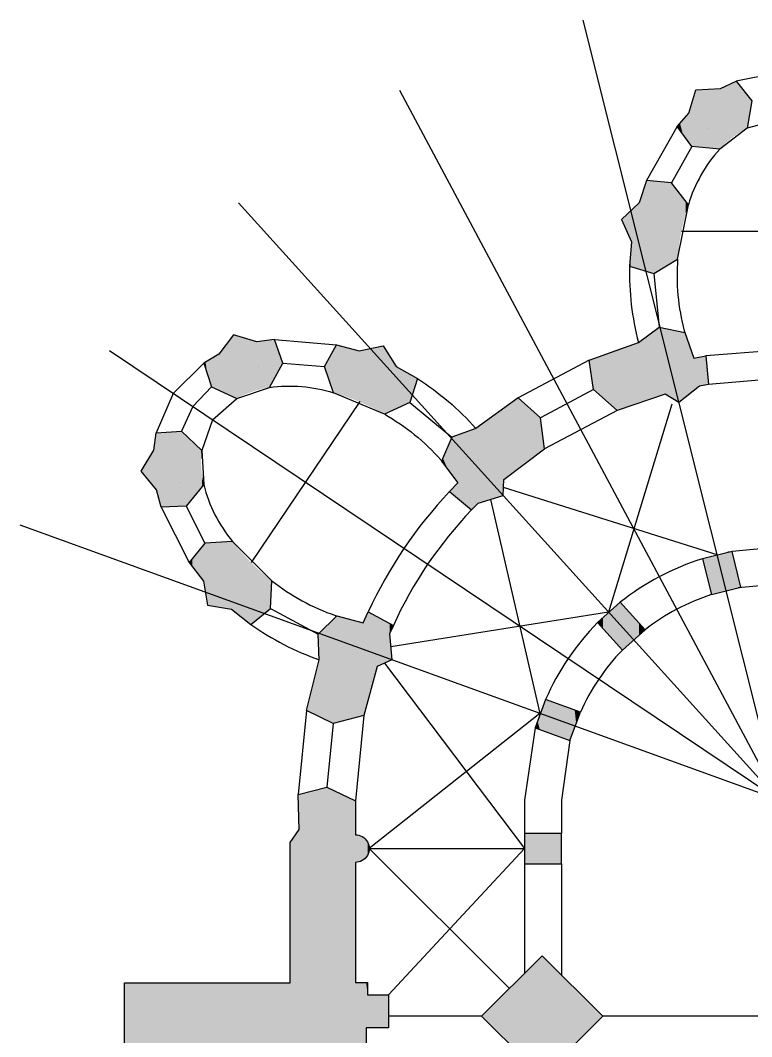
# Model space of a CAD drawing. Extents: x 3 to 54, y -275 to -27.
# Drawn here: x 14.07 to 27.64, y -249.27 to -230.4 of the extents above; entities that cross this region are included whole.
import ezdxf

# ---------------------------------------------------------------- set-up
doc = ezdxf.new("R2010")
doc.units = 0
for name, color, linetype in [('BASE_PLAN', 7, 'CONTINUOUS'), ('LINE_OF_SYMMETRY', 7, 'CONTINUOUS'), ('VAULT_LINES', 7, 'CONTINUOUS')]:
    doc.layers.add(name, color=color, linetype=linetype)

# ---------------------------------------------------------------- blocks, each defined once
blk = doc.blocks.new('*U24')
at = {"layer": 'BASE_PLAN', "linetype": 'CONTINUOUS'}
for points in [[(23.429, -246.061), (23.429, -245.496), (24.115, -246.061)], [(24.115, -246.061), (23.429, -245.496), (24.115, -245.496)]]:
    blk.add_solid(points, dxfattribs=at)
blk = doc.blocks.new('*U25')
at = {"layer": 'BASE_PLAN', "linetype": 'CONTINUOUS'}
for points in [[(23.818, -243.61), (23.763, -243.139), (23.818, -243.009)], [(23.818, -243.61), (23.818, -243.009), (24.27, -243.774)], [(24.27, -243.774), (23.818, -243.009), (24.27, -243.173)], [(23.713, -243.572), (23.666, -243.405), (23.713, -243.271)], [(23.763, -243.59), (23.713, -243.271), (23.763, -243.139)], [(23.713, -243.572), (23.713, -243.271), (23.763, -243.59)], [(23.763, -243.59), (23.763, -243.139), (23.818, -243.61)], [(24.27, -243.774), (24.27, -243.173), (24.29, -243.706)], [(24.29, -243.706), (24.27, -243.173), (24.29, -243.18)], [(24.29, -243.706), (24.29, -243.18), (24.312, -243.639)], [(24.312, -243.639), (24.29, -243.18), (24.312, -243.188)], [(24.312, -243.639), (24.312, -243.188), (24.334, -243.572)], [(24.334, -243.572), (24.312, -243.188), (24.334, -243.196)], [(24.334, -243.572), (24.334, -243.196), (24.358, -243.505)], [(24.358, -243.505), (24.334, -243.196), (24.358, -243.205)], [(24.358, -243.505), (24.358, -243.205), (24.383, -243.439)], [(24.383, -243.439), (24.358, -243.205), (24.383, -243.214)], [(24.383, -243.439), (24.383, -243.214), (24.409, -243.373)], [(24.409, -243.373), (24.383, -243.214), (24.409, -243.223)], [(24.409, -243.373), (24.409, -243.223), (24.436, -243.308)], [(24.436, -243.308), (24.409, -243.223), (24.436, -243.233)], [(24.436, -243.308), (24.436, -243.233), (24.464, -243.243)], [(23.666, -243.555), (23.624, -243.539), (23.666, -243.405)], [(23.666, -243.555), (23.666, -243.405), (23.713, -243.572)]]:
    blk.add_solid(points, dxfattribs=at)
blk = doc.blocks.new('*U26')
at = {"layer": 'BASE_PLAN', "linetype": 'CONTINUOUS'}
for points in [[(25.095, -241.928), (24.988, -241.388), (25.095, -241.295)], [(25.204, -242.049), (25.095, -241.295), (25.204, -241.205)], [(25.095, -241.928), (25.095, -241.295), (25.204, -242.049)], [(25.204, -242.049), (25.204, -241.205), (25.244, -242.092)], [(25.244, -242.092), (25.204, -241.205), (25.244, -241.249)], [(25.244, -242.092), (25.244, -241.249), (25.293, -242.042)], [(25.293, -242.042), (25.244, -241.249), (25.293, -241.304)], [(25.293, -242.042), (25.293, -241.304), (25.344, -241.992)], [(25.344, -241.992), (25.293, -241.304), (25.344, -241.359)], [(25.344, -241.992), (25.344, -241.359), (25.395, -241.944)], [(25.395, -241.944), (25.344, -241.359), (25.395, -241.416)], [(24.884, -241.695), (24.783, -241.583), (24.884, -241.484)], [(24.988, -241.81), (24.884, -241.484), (24.988, -241.388)], [(24.884, -241.695), (24.884, -241.484), (24.988, -241.81)], [(24.988, -241.81), (24.988, -241.388), (25.095, -241.928)], [(25.395, -241.944), (25.395, -241.416), (25.447, -241.896)], [(25.447, -241.896), (25.395, -241.416), (25.447, -241.474)], [(25.447, -241.896), (25.447, -241.474), (25.501, -241.849)], [(25.501, -241.849), (25.447, -241.474), (25.501, -241.533)], [(25.501, -241.849), (25.501, -241.533), (25.554, -241.803)], [(25.554, -241.803), (25.501, -241.533), (25.554, -241.593)], [(25.554, -241.803), (25.554, -241.593), (25.609, -241.758)], [(25.609, -241.758), (25.554, -241.593), (25.609, -241.653)], [(25.609, -241.758), (25.609, -241.653), (25.665, -241.715)]]:
    blk.add_solid(points, dxfattribs=at)
blk = doc.blocks.new('*U27')
at = {"layer": 'BASE_PLAN', "linetype": 'CONTINUOUS'}
for points in [[(26.865, -240.94), (26.729, -240.398), (26.865, -240.357)], [(26.895, -241.063), (26.865, -240.357), (26.895, -240.349)], [(26.865, -240.94), (26.865, -240.357), (26.895, -241.063)], [(26.963, -241.041), (26.895, -240.349), (26.963, -240.332)], [(26.895, -241.063), (26.895, -240.349), (26.963, -241.041)], [(27.002, -241.03), (26.963, -240.332), (27.002, -240.321)], [(26.963, -241.041), (26.963, -240.332), (27.002, -241.03)], [(27.031, -241.021), (27.002, -240.321), (27.031, -240.315)], [(27.002, -241.03), (27.002, -240.321), (27.031, -241.021)], [(27.099, -241.002), (27.031, -240.315), (27.099, -240.299)], [(27.031, -241.021), (27.031, -240.315), (27.099, -241.002)], [(27.14, -240.992), (27.099, -240.299), (27.14, -240.289)], [(27.099, -241.002), (27.099, -240.299), (27.14, -240.992)], [(27.168, -240.985), (27.14, -240.289), (27.168, -240.284)], [(27.14, -240.992), (27.14, -240.289), (27.168, -240.985)], [(27.237, -240.968), (27.168, -240.284), (27.237, -240.27)], [(27.168, -240.985), (27.168, -240.284), (27.237, -240.968)], [(27.279, -240.959), (27.237, -240.27), (27.279, -240.261)], [(27.237, -240.968), (27.237, -240.27), (27.279, -240.959)], [(27.279, -240.959), (27.279, -240.261), (27.306, -240.953)], [(27.306, -240.953), (27.279, -240.261), (27.306, -240.37)], [(27.306, -240.953), (27.306, -240.37), (27.375, -240.939)], [(27.375, -240.939), (27.306, -240.37), (27.375, -240.648)], [(27.375, -240.939), (27.375, -240.648), (27.445, -240.926)]]:
    blk.add_solid(points, dxfattribs=at)
blk = doc.blocks.new('*U28')
at = {"layer": 'BASE_PLAN', "linetype": 'CONTINUOUS'}
for points in [[(23.756, -250.009), (22.631, -248.889), (23.756, -247.768)], [(23.756, -250.009), (23.756, -247.768), (24.881, -248.889)]]:
    blk.add_solid(points, dxfattribs=at)
blk = doc.blocks.new('*U36')
at = {"layer": 'BASE_PLAN', "linetype": 'CONTINUOUS'}
for points in [[(19.225, -244.961), (19.224, -244.938), (19.225, -244.775)], [(19.225, -244.961), (19.225, -244.775), (19.227, -245.1)], [(19.227, -245.1), (19.225, -244.775), (19.227, -244.775)], [(19.233, -245.262), (19.227, -244.775), (19.233, -244.773)], [(19.227, -245.1), (19.227, -244.775), (19.233, -245.262)], [(19.241, -245.425), (19.233, -244.773), (19.241, -244.771)], [(19.233, -245.262), (19.233, -244.773), (19.241, -245.425)], [(19.758, -249.435), (19.241, -244.771), (19.758, -244.636)], [(19.241, -249.435), (19.241, -244.771), (19.758, -249.435)], [(19.758, -249.435), (19.758, -244.636), (20.286, -249.435)], [(20.286, -246.035), (19.758, -244.636), (20.286, -244.894)], [(20.286, -249.435), (19.758, -244.636), (20.286, -248.268)], [(20.286, -248.268), (19.758, -244.636), (20.286, -246.035)], [(20.286, -245.522), (20.286, -244.894), (20.286, -244.894)], [(19.241, -249.435), (19.075, -245.663), (19.241, -245.425)], [(20.286, -246.035), (20.286, -245.522), (20.291, -246.035)], [(20.291, -246.035), (20.286, -245.522), (20.291, -245.522)], [(20.291, -246.035), (20.291, -245.522), (20.297, -246.035)], [(20.297, -246.035), (20.291, -245.522), (20.297, -245.523)], [(20.297, -246.035), (20.297, -245.523), (20.303, -246.034)], [(20.303, -246.034), (20.297, -245.523), (20.303, -245.523)], [(20.303, -246.034), (20.303, -245.523), (20.309, -246.034)], [(20.309, -246.034), (20.303, -245.523), (20.309, -245.523)], [(20.309, -246.034), (20.309, -245.523), (20.315, -246.033)], [(20.315, -246.033), (20.309, -245.523), (20.315, -245.524)], [(20.315, -246.033), (20.315, -245.524), (20.321, -246.032)], [(20.321, -246.032), (20.315, -245.524), (20.321, -245.525)], [(20.321, -246.032), (20.321, -245.525), (20.326, -246.032)], [(20.326, -246.032), (20.321, -245.525), (20.326, -245.526)], [(20.326, -246.032), (20.326, -245.526), (20.332, -246.031)], [(20.332, -246.031), (20.326, -245.526), (20.332, -245.527)], [(20.332, -246.031), (20.332, -245.527), (20.338, -246.029)], [(20.338, -246.029), (20.332, -245.527), (20.338, -245.528)], [(20.338, -246.029), (20.338, -245.528), (20.344, -246.028)], [(20.344, -246.028), (20.338, -245.528), (20.344, -245.529)], [(20.344, -246.028), (20.344, -245.529), (20.35, -246.027)], [(20.35, -246.027), (20.344, -245.529), (20.35, -245.531)], [(20.35, -246.027), (20.35, -245.531), (20.356, -246.025)], [(20.356, -246.025), (20.35, -245.531), (20.356, -245.532)], [(20.356, -246.025), (20.356, -245.532), (20.362, -246.023)], [(20.362, -246.023), (20.356, -245.532), (20.362, -245.534)], [(20.362, -246.023), (20.362, -245.534), (20.368, -246.021)], [(20.368, -246.021), (20.362, -245.534), (20.368, -245.536)], [(20.368, -246.021), (20.368, -245.536), (20.374, -246.019)], [(20.374, -246.019), (20.368, -245.536), (20.374, -245.538)], [(19.075, -248.27), (19.075, -245.663), (19.241, -249.435)], [(20.374, -246.019), (20.374, -245.538), (20.38, -246.017)], [(20.38, -246.017), (20.374, -245.538), (20.38, -245.54)], [(20.38, -246.017), (20.38, -245.54), (20.386, -246.014)], [(20.386, -246.014), (20.38, -245.54), (20.386, -245.543)], [(20.386, -246.014), (20.386, -245.543), (20.392, -246.012)], [(20.392, -246.012), (20.386, -245.543), (20.392, -245.545)], [(20.392, -246.012), (20.392, -245.545), (20.398, -246.009)], [(20.398, -246.009), (20.392, -245.545), (20.398, -245.548)], [(20.398, -246.009), (20.398, -245.548), (20.404, -246.006)], [(20.404, -246.006), (20.398, -245.548), (20.404, -245.551)], [(20.404, -246.006), (20.404, -245.551), (20.41, -246.003)], [(20.41, -246.003), (20.404, -245.551), (20.41, -245.554)], [(20.41, -246.003), (20.41, -245.554), (20.415, -246)], [(20.415, -246), (20.41, -245.554), (20.415, -245.557)], [(20.415, -246), (20.415, -245.557), (20.421, -245.997)], [(20.421, -245.997), (20.415, -245.557), (20.421, -245.561)], [(20.421, -245.997), (20.421, -245.561), (20.426, -245.993)], [(20.426, -245.993), (20.421, -245.561), (20.426, -245.564)], [(20.426, -245.993), (20.426, -245.564), (20.432, -245.989)], [(20.432, -245.989), (20.426, -245.564), (20.432, -245.568)], [(20.432, -245.989), (20.432, -245.568), (20.437, -245.986)], [(20.437, -245.986), (20.432, -245.568), (20.437, -245.572)], [(20.437, -245.986), (20.437, -245.572), (20.443, -245.982)], [(20.443, -245.982), (20.437, -245.572), (20.443, -245.576)], [(20.443, -245.982), (20.443, -245.576), (20.448, -245.978)], [(20.448, -245.978), (20.443, -245.576), (20.448, -245.58)], [(20.448, -245.978), (20.448, -245.58), (20.453, -245.973)], [(20.453, -245.973), (20.448, -245.58), (20.453, -245.584)], [(20.453, -245.973), (20.453, -245.584), (20.458, -245.969)], [(20.458, -245.969), (20.453, -245.584), (20.458, -245.588)], [(20.458, -245.969), (20.458, -245.588), (20.463, -245.964)], [(20.463, -245.964), (20.458, -245.588), (20.463, -245.593)], [(20.463, -245.964), (20.463, -245.593), (20.468, -245.96)], [(20.468, -245.96), (20.463, -245.593), (20.468, -245.597)], [(20.468, -245.96), (20.468, -245.597), (20.472, -245.955)], [(20.472, -245.955), (20.468, -245.597), (20.472, -245.602)], [(20.472, -245.955), (20.472, -245.602), (20.477, -245.95)], [(20.477, -245.95), (20.472, -245.602), (20.477, -245.607)], [(20.477, -245.95), (20.477, -245.607), (20.481, -245.945)], [(20.481, -245.945), (20.477, -245.607), (20.481, -245.612)], [(20.481, -245.945), (20.481, -245.612), (20.485, -245.94)], [(20.485, -245.94), (20.481, -245.612), (20.485, -245.617)], [(20.485, -245.94), (20.485, -245.617), (20.489, -245.935)], [(20.489, -245.935), (20.485, -245.617), (20.489, -245.622)], [(20.489, -245.935), (20.489, -245.622), (20.493, -245.93)], [(20.493, -245.93), (20.489, -245.622), (20.493, -245.628)], [(20.493, -245.93), (20.493, -245.628), (20.497, -245.924)], [(20.497, -245.924), (20.493, -245.628), (20.497, -245.633)], [(20.497, -245.924), (20.497, -245.633), (20.501, -245.919)], [(20.501, -245.919), (20.497, -245.633), (20.501, -245.638)], [(20.501, -245.919), (20.501, -245.638), (20.504, -245.913)], [(20.504, -245.913), (20.501, -245.638), (20.504, -245.644)], [(20.504, -245.913), (20.504, -245.644), (20.508, -245.908)], [(20.508, -245.908), (20.504, -245.644), (20.508, -245.65)], [(20.508, -245.908), (20.508, -245.65), (20.511, -245.902)], [(20.511, -245.902), (20.508, -245.65), (20.511, -245.655)], [(20.511, -245.902), (20.511, -245.655), (20.514, -245.896)], [(20.514, -245.896), (20.511, -245.655), (20.514, -245.661)], [(20.514, -245.896), (20.514, -245.661), (20.517, -245.891)], [(20.517, -245.891), (20.514, -245.661), (20.517, -245.667)], [(20.517, -245.891), (20.517, -245.667), (20.52, -245.885)], [(20.52, -245.885), (20.517, -245.667), (20.52, -245.673)], [(20.52, -245.885), (20.52, -245.673), (20.522, -245.879)], [(20.522, -245.879), (20.52, -245.673), (20.522, -245.678)], [(20.522, -245.879), (20.522, -245.678), (20.525, -245.873)], [(20.525, -245.873), (20.522, -245.678), (20.525, -245.684)], [(20.525, -245.873), (20.525, -245.684), (20.527, -245.867)], [(20.527, -245.867), (20.525, -245.684), (20.527, -245.69)], [(20.527, -245.867), (20.527, -245.69), (20.529, -245.861)], [(20.529, -245.861), (20.527, -245.69), (20.529, -245.696)], [(20.529, -245.861), (20.529, -245.696), (20.531, -245.855)], [(20.531, -245.855), (20.529, -245.696), (20.531, -245.702)], [(20.531, -245.855), (20.531, -245.702), (20.533, -245.849)], [(20.533, -245.849), (20.531, -245.702), (20.533, -245.708)], [(20.533, -245.849), (20.533, -245.708), (20.535, -245.843)], [(20.535, -245.843), (20.533, -245.708), (20.535, -245.714)], [(20.535, -245.843), (20.535, -245.714), (20.536, -245.837)], [(20.536, -245.837), (20.535, -245.714), (20.536, -245.72)], [(20.536, -245.837), (20.536, -245.72), (20.537, -245.831)], [(20.537, -245.831), (20.536, -245.72), (20.537, -245.726)], [(20.537, -245.831), (20.537, -245.726), (20.539, -245.825)], [(20.539, -245.825), (20.537, -245.726), (20.539, -245.732)], [(20.539, -245.825), (20.539, -245.732), (20.54, -245.819)], [(20.54, -245.819), (20.539, -245.732), (20.54, -245.738)], [(20.54, -245.819), (20.54, -245.738), (20.54, -245.813)], [(20.54, -245.813), (20.54, -245.738), (20.54, -245.744)], [(20.54, -245.813), (20.54, -245.744), (20.541, -245.808)], [(20.541, -245.808), (20.54, -245.744), (20.541, -245.75)], [(20.541, -245.808), (20.541, -245.75), (20.542, -245.802)], [(20.542, -245.802), (20.541, -245.75), (20.542, -245.756)], [(20.542, -245.802), (20.542, -245.756), (20.542, -245.796)], [(20.542, -245.796), (20.542, -245.756), (20.542, -245.761)], [(20.542, -245.796), (20.542, -245.761), (20.543, -245.79)], [(20.543, -245.79), (20.542, -245.761), (20.543, -245.767)], [(20.543, -245.79), (20.543, -245.767), (20.543, -245.784)], [(20.543, -245.784), (20.543, -245.767), (20.543, -245.773)], [(20.543, -245.784), (20.543, -245.773), (20.543, -245.779)], [(15.999, -249.491), (15.999, -248.27), (16.258, -249.491)], [(16.258, -249.491), (15.999, -248.27), (16.258, -248.27)], [(16.258, -249.491), (16.258, -248.27), (16.773, -250.377)], [(16.773, -250.377), (16.258, -248.27), (16.773, -248.27)], [(16.773, -250.377), (16.773, -248.27), (17.288, -250.165)], [(17.288, -249.435), (16.773, -248.27), (17.288, -248.27)], [(17.288, -250.165), (16.773, -248.27), (17.288, -249.435)], [(17.288, -249.435), (17.288, -248.27), (19.075, -249.435)], [(19.075, -249.435), (17.288, -248.27), (19.075, -248.27)], [(19.075, -249.435), (19.075, -248.27), (19.241, -249.435)], [(20.286, -249.435), (20.286, -248.268), (20.487, -249.435)], [(20.487, -249.107), (20.286, -248.268), (20.487, -248.268)], [(20.487, -249.435), (20.286, -248.268), (20.487, -249.107)], [(20.487, -249.107), (20.487, -248.268), (20.512, -249.107)], [(20.512, -248.491), (20.487, -248.268), (20.512, -248.268)], [(20.512, -249.107), (20.487, -248.268), (20.512, -248.491)], [(20.512, -249.107), (20.512, -248.491), (20.902, -249.107)], [(20.902, -249.107), (20.512, -248.491), (20.902, -248.491)], [(16.258, -250.165), (16.258, -249.491), (16.773, -250.377)]]:
    blk.add_solid(points, dxfattribs=at)
at = {"layer": 'BASE_PLAN', "linetype": 'CONTINUOUS', "extrusion": (0, 0, -1)}
blk.add_solid([(-20.286, -244.894), (-20.286, -244.894), (-20.286, -244.894)], dxfattribs=at)
blk = doc.blocks.new('*U37')
at = {"layer": 'BASE_PLAN', "linetype": 'CONTINUOUS'}
for points in [[(16.576, -239.092), (16.569, -238.178), (16.576, -238.139)], [(16.583, -239.101), (16.576, -238.139), (16.583, -238.1)], [(16.576, -239.092), (16.576, -238.139), (16.583, -239.101)], [(16.591, -239.111), (16.583, -238.1), (16.591, -238.061)], [(16.583, -239.101), (16.583, -238.1), (16.591, -239.111)], [(16.597, -239.118), (16.591, -238.061), (16.597, -238.06)], [(16.591, -239.111), (16.591, -238.061), (16.597, -239.118)], [(16.615, -239.198), (16.597, -238.06), (16.615, -238.059)], [(16.597, -239.118), (16.597, -238.06), (16.615, -239.198)], [(16.635, -239.278), (16.615, -238.059), (16.635, -238.058)], [(16.615, -239.198), (16.615, -238.059), (16.635, -239.278)], [(16.657, -239.359), (16.635, -238.058), (16.657, -238.056)], [(16.635, -239.278), (16.635, -238.058), (16.657, -239.359)], [(16.681, -239.44), (16.657, -238.056), (16.681, -238.054)], [(16.657, -239.359), (16.657, -238.056), (16.681, -239.44)], [(17.058, -239.421), (16.681, -238.054), (17.058, -238.028)], [(16.681, -239.44), (16.681, -238.054), (17.058, -239.421)], [(17.058, -239.421), (17.058, -238.028), (17.142, -239.417)], [(17.142, -239.417), (17.058, -238.028), (17.142, -238.108)], [(17.142, -239.417), (17.142, -238.108), (17.422, -239.078)], [(17.422, -239.078), (17.142, -238.108), (17.422, -238.374)], [(16.553, -239.064), (16.546, -238.381), (16.553, -238.299)], [(16.563, -239.077), (16.553, -238.299), (16.563, -238.218)], [(16.553, -239.064), (16.553, -238.299), (16.563, -239.077)], [(16.569, -239.084), (16.563, -238.218), (16.569, -238.178)], [(16.563, -239.077), (16.563, -238.218), (16.569, -239.084)], [(16.569, -239.084), (16.569, -238.178), (16.576, -239.092)], [(16.546, -239.055), (16.31, -238.77), (16.546, -238.381)], [(16.546, -239.055), (16.546, -238.381), (16.553, -239.064)], [(17.422, -238.61), (17.422, -238.374), (17.423, -238.553)], [(17.423, -238.553), (17.422, -238.374), (17.423, -238.374)], [(17.423, -238.553), (17.423, -238.374), (17.425, -238.497)], [(17.425, -238.497), (17.423, -238.374), (17.425, -238.376)], [(17.425, -238.497), (17.425, -238.376), (17.428, -238.441)], [(17.428, -238.441), (17.425, -238.376), (17.428, -238.379)], [(17.428, -238.441), (17.428, -238.379), (17.434, -238.385)], [(17.422, -239.078), (17.422, -238.61), (17.424, -239.076)], [(17.424, -239.076), (17.422, -238.61), (17.424, -238.666)], [(17.424, -239.076), (17.424, -238.666), (17.427, -239.072)], [(17.427, -239.072), (17.424, -238.666), (17.427, -238.723)], [(17.427, -239.072), (17.427, -238.723), (17.432, -239.066)], [(17.432, -239.066), (17.427, -238.723), (17.432, -238.779)], [(17.432, -239.066), (17.432, -238.779), (17.438, -239.059)], [(17.438, -239.059), (17.432, -238.779), (17.438, -238.835)], [(17.438, -239.059), (17.438, -238.835), (17.445, -239.051)], [(17.445, -239.051), (17.438, -238.835), (17.445, -238.881)], [(17.445, -239.051), (17.445, -238.881), (17.453, -239.041)], [(17.453, -239.041), (17.445, -238.881), (17.453, -238.927)], [(17.453, -239.041), (17.453, -238.927), (17.461, -239.031)], [(17.461, -239.031), (17.453, -238.927), (17.461, -238.973)], [(17.461, -239.031), (17.461, -238.973), (17.471, -239.019)]]:
    blk.add_solid(points, dxfattribs=at)
blk = doc.blocks.new('*U38')
at = {"layer": 'BASE_PLAN', "linetype": 'CONTINUOUS'}
for points in [[(17.395, -240.728), (17.327, -240.309), (17.395, -240.225)], [(17.465, -240.812), (17.395, -240.225), (17.465, -240.139)], [(17.395, -240.728), (17.395, -240.225), (17.465, -240.812)], [(17.49, -240.956), (17.465, -240.139), (17.49, -240.109)], [(17.465, -240.812), (17.465, -240.139), (17.49, -240.956)], [(17.542, -241.26), (17.49, -240.109), (17.542, -240.106)], [(17.49, -240.956), (17.49, -240.109), (17.542, -241.26)], [(17.988, -241.335), (17.542, -240.106), (17.988, -240.079)], [(17.542, -241.26), (17.542, -240.106), (17.988, -241.335)], [(18.006, -241.35), (17.988, -240.079), (18.006, -240.078)], [(17.988, -241.335), (17.988, -240.079), (18.006, -241.35)], [(18.006, -241.35), (18.006, -240.078), (18.057, -241.393)], [(18.057, -241.393), (18.006, -240.078), (18.057, -240.141)], [(18.057, -241.393), (18.057, -240.141), (18.076, -241.409)], [(18.076, -241.409), (18.057, -240.141), (18.076, -240.164)], [(18.076, -241.409), (18.076, -240.164), (18.109, -241.435)], [(18.109, -241.435), (18.076, -240.164), (18.109, -240.203)], [(18.109, -241.435), (18.109, -240.203), (18.166, -241.481)], [(18.166, -241.481), (18.109, -240.203), (18.166, -240.268)], [(17.262, -240.556), (17.199, -240.468), (17.262, -240.39)], [(17.327, -240.643), (17.262, -240.39), (17.327, -240.309)], [(17.262, -240.556), (17.262, -240.39), (17.327, -240.643)], [(17.327, -240.643), (17.327, -240.309), (17.395, -240.728)], [(18.166, -241.481), (18.166, -240.268), (18.181, -241.492)], [(18.181, -241.492), (18.166, -240.268), (18.181, -240.286)], [(18.181, -241.492), (18.181, -240.286), (18.254, -241.549)], [(18.254, -241.549), (18.181, -240.286), (18.254, -240.366)], [(18.254, -241.549), (18.254, -240.366), (18.256, -241.55)], [(18.256, -241.55), (18.254, -240.366), (18.256, -240.368)], [(18.256, -241.55), (18.256, -240.368), (18.33, -241.604)], [(18.33, -241.604), (18.256, -240.368), (18.33, -240.445)], [(18.33, -241.604), (18.33, -240.445), (18.347, -241.616)], [(18.347, -241.616), (18.33, -240.445), (18.347, -240.461)], [(18.347, -241.616), (18.347, -240.461), (18.408, -241.567)], [(18.408, -241.567), (18.347, -240.461), (18.408, -240.521)], [(18.408, -241.567), (18.408, -240.521), (18.487, -241.502)], [(18.487, -241.502), (18.408, -240.521), (18.487, -240.596)], [(18.487, -241.502), (18.487, -240.596), (18.568, -241.436)], [(18.568, -241.436), (18.487, -240.596), (18.568, -240.669)], [(18.568, -241.436), (18.568, -240.669), (18.651, -241.368)], [(18.651, -241.368), (18.568, -240.669), (18.651, -240.739)], [(18.651, -241.368), (18.651, -240.739), (18.708, -241.322)], [(18.708, -241.322), (18.651, -240.739), (18.708, -240.785)], [(18.708, -241.322), (18.708, -240.785), (18.736, -240.807)]]:
    blk.add_solid(points, dxfattribs=at)
blk = doc.blocks.new('*U39')
at = {"layer": 'BASE_PLAN', "linetype": 'CONTINUOUS'}
for points in [[(20.524, -242.968), (20.496, -241.444), (20.524, -241.383)], [(20.524, -242.968), (20.524, -241.383), (20.554, -242.848)], [(20.554, -242.848), (20.524, -241.383), (20.554, -241.399)], [(19.877, -243.454), (19.616, -241.778), (19.877, -241.521)], [(19.941, -243.438), (19.877, -241.521), (19.941, -241.459)], [(19.877, -243.454), (19.877, -241.521), (19.941, -243.438)], [(19.941, -243.438), (19.941, -241.459), (19.974, -243.429)], [(19.974, -243.429), (19.941, -241.459), (19.974, -241.47)], [(19.974, -243.429), (19.974, -241.47), (20.087, -243.399)], [(20.087, -243.399), (19.974, -241.47), (20.087, -241.505)], [(20.087, -243.399), (20.087, -241.505), (20.201, -243.37)], [(20.201, -243.37), (20.087, -241.505), (20.201, -241.536)], [(20.201, -243.37), (20.201, -241.536), (20.316, -243.339)], [(20.316, -243.339), (20.201, -241.536), (20.316, -241.563)], [(20.316, -243.339), (20.316, -241.563), (20.375, -243.324)], [(20.375, -243.324), (20.316, -241.563), (20.375, -241.576)], [(20.446, -243.306), (20.433, -241.587), (20.446, -241.558)], [(20.496, -243.076), (20.446, -241.558), (20.496, -241.444)], [(20.446, -243.306), (20.446, -241.558), (20.496, -243.076)], [(20.496, -243.076), (20.496, -241.444), (20.524, -242.968)], [(20.554, -242.848), (20.554, -241.399), (20.619, -242.622)], [(20.619, -242.622), (20.554, -241.399), (20.619, -241.434)], [(20.619, -242.622), (20.619, -241.434), (20.69, -242.399)], [(20.69, -242.399), (20.619, -241.434), (20.69, -241.472)], [(20.69, -242.399), (20.69, -241.472), (20.922, -242.292)], [(20.922, -242.292), (20.69, -241.472), (20.922, -241.597)], [(20.375, -243.324), (20.375, -241.576), (20.433, -243.309)], [(20.433, -243.309), (20.375, -241.576), (20.433, -241.587)], [(20.433, -243.309), (20.433, -241.587), (20.446, -243.306)], [(20.922, -241.791), (20.922, -241.597), (20.992, -241.634)], [(19.616, -242.272), (19.597, -241.797), (19.616, -241.778)], [(19.616, -243.327), (19.616, -241.778), (19.877, -243.454)], [(20.922, -242.292), (20.922, -241.791), (20.962, -242.274)], [(19.616, -243.327), (19.548, -242.504), (19.616, -242.272)], [(19.548, -243.293), (19.486, -242.739), (19.548, -242.504)], [(19.548, -243.293), (19.548, -242.504), (19.616, -243.327)], [(19.486, -243.263), (19.431, -242.975), (19.486, -242.739)], [(19.486, -243.263), (19.486, -242.739), (19.548, -243.293)], [(19.431, -243.236), (19.382, -243.212), (19.431, -242.975)], [(19.431, -243.236), (19.431, -242.975), (19.486, -243.263)]]:
    blk.add_solid(points, dxfattribs=at)
blk = doc.blocks.new('*U40')
at = {"layer": 'BASE_PLAN', "linetype": 'CONTINUOUS'}
for points in [[(18.025, -237.39), (17.752, -236.599), (18.025, -236.236)], [(18.025, -237.39), (18.025, -236.236), (18.088, -237.419)], [(18.088, -237.419), (18.025, -236.236), (18.088, -236.255)], [(18.088, -237.419), (18.088, -236.255), (18.138, -237.392)], [(18.138, -237.392), (18.088, -236.255), (18.138, -236.271)], [(18.138, -237.392), (18.138, -236.271), (18.189, -237.368)], [(18.189, -237.368), (18.138, -236.271), (18.189, -236.287)], [(18.189, -237.368), (18.189, -236.287), (18.241, -237.345)], [(18.241, -237.345), (18.189, -236.287), (18.241, -236.303)], [(18.241, -237.345), (18.241, -236.303), (18.293, -237.324)], [(18.293, -237.324), (18.241, -236.303), (18.293, -236.32)], [(18.293, -237.324), (18.293, -236.32), (18.346, -237.304)], [(18.346, -237.304), (18.293, -236.32), (18.346, -236.337)], [(18.346, -237.304), (18.346, -236.337), (18.4, -237.286)], [(18.4, -237.286), (18.346, -236.337), (18.4, -236.353)], [(18.4, -237.286), (18.4, -236.353), (18.454, -237.269)], [(18.454, -237.269), (18.4, -236.353), (18.454, -236.37)], [(18.454, -237.269), (18.454, -236.37), (18.457, -237.268)], [(18.457, -237.268), (18.454, -236.37), (18.457, -236.371)], [(18.509, -237.254), (18.457, -236.371), (18.509, -236.362)], [(18.457, -237.268), (18.457, -236.371), (18.509, -237.254)], [(18.538, -237.247), (18.509, -236.362), (18.538, -236.357)], [(18.509, -237.254), (18.509, -236.362), (18.538, -237.247)], [(18.554, -237.243), (18.538, -236.357), (18.554, -236.355)], [(18.538, -237.247), (18.538, -236.357), (18.554, -237.243)], [(18.6, -237.232), (18.554, -236.355), (18.6, -236.348)], [(18.554, -237.243), (18.554, -236.355), (18.6, -237.232)], [(18.62, -237.228), (18.6, -236.348), (18.62, -236.346)], [(18.6, -237.232), (18.6, -236.348), (18.62, -237.228)], [(18.646, -237.223), (18.62, -236.346), (18.646, -236.343)], [(18.62, -237.228), (18.62, -236.346), (18.646, -237.223)], [(18.692, -237.215), (18.646, -236.343), (18.692, -236.337)], [(18.646, -237.223), (18.646, -236.343), (18.692, -237.215)], [(18.704, -237.194), (18.692, -236.337), (18.704, -236.336)], [(18.692, -237.215), (18.692, -236.337), (18.704, -237.194)], [(18.788, -237.039), (18.704, -236.336), (18.788, -236.328)], [(18.704, -237.194), (18.704, -236.336), (18.788, -237.039)], [(18.788, -237.039), (18.788, -236.328), (18.939, -236.762)], [(17.678, -237.233), (17.615, -236.672), (17.678, -236.637)], [(17.752, -237.267), (17.678, -236.637), (17.752, -236.599)], [(17.678, -237.233), (17.678, -236.637), (17.752, -237.267)], [(17.752, -237.267), (17.752, -236.599), (18.025, -237.39)], [(17.504, -236.863), (17.471, -236.762), (17.504, -236.74)], [(17.538, -236.967), (17.504, -236.74), (17.538, -236.718)], [(17.504, -236.863), (17.504, -236.74), (17.538, -236.967)], [(17.607, -237.18), (17.538, -236.718), (17.607, -236.677)], [(17.538, -236.967), (17.538, -236.718), (17.607, -237.18)], [(17.615, -237.205), (17.607, -236.677), (17.615, -236.672)], [(17.607, -237.18), (17.607, -236.677), (17.615, -237.205)], [(17.615, -237.205), (17.615, -236.672), (17.678, -237.233)]]:
    blk.add_solid(points, dxfattribs=at)
blk = doc.blocks.new('*U41')
at = {"layer": 'BASE_PLAN', "linetype": 'CONTINUOUS'}
for points in [[(19.939, -237.331), (19.878, -236.53), (19.939, -236.421)], [(19.939, -237.331), (19.939, -236.421), (19.956, -237.336)], [(19.956, -237.336), (19.939, -236.421), (19.956, -236.425)], [(19.956, -237.336), (19.956, -236.425), (20.033, -237.361)], [(20.033, -237.361), (19.956, -236.425), (20.033, -236.443)], [(20.033, -237.361), (20.033, -236.443), (20.045, -237.365)], [(20.045, -237.365), (20.033, -236.443), (20.045, -236.446)], [(20.045, -237.365), (20.045, -236.446), (20.137, -237.396)], [(20.137, -237.396), (20.045, -236.446), (20.137, -236.471)], [(20.137, -237.396), (20.137, -236.471), (20.15, -237.401)], [(20.15, -237.401), (20.137, -236.471), (20.15, -236.474)], [(20.15, -237.401), (20.15, -236.474), (20.24, -237.434)], [(20.24, -237.434), (20.15, -236.474), (20.24, -236.501)], [(20.639, -237.611), (20.541, -236.498), (20.639, -236.477)], [(20.735, -237.661), (20.639, -236.477), (20.735, -236.456)], [(20.639, -237.611), (20.639, -236.477), (20.735, -237.661)], [(20.804, -237.699), (20.735, -236.456), (20.804, -236.441)], [(20.735, -237.661), (20.735, -236.456), (20.804, -237.699)], [(20.804, -237.699), (20.804, -236.441), (20.83, -237.714)], [(20.83, -237.714), (20.804, -236.441), (20.83, -236.484)], [(19.878, -237.313), (19.713, -236.824), (19.878, -236.53)], [(19.878, -237.313), (19.878, -236.53), (19.939, -237.331)], [(20.24, -237.434), (20.24, -236.501), (20.255, -237.44)], [(20.255, -237.44), (20.24, -236.501), (20.255, -236.505)], [(20.255, -237.44), (20.255, -236.505), (20.341, -237.475)], [(20.341, -237.475), (20.255, -236.505), (20.341, -236.532)], [(20.341, -237.475), (20.341, -236.532), (20.358, -237.482)], [(20.358, -237.482), (20.341, -236.532), (20.358, -236.538)], [(20.442, -237.518), (20.358, -236.538), (20.442, -236.52)], [(20.358, -237.482), (20.358, -236.538), (20.442, -237.518)], [(20.541, -237.563), (20.442, -236.52), (20.541, -236.498)], [(20.442, -237.518), (20.442, -236.52), (20.541, -237.563)], [(20.541, -237.563), (20.541, -236.498), (20.639, -237.611)], [(20.83, -237.714), (20.83, -236.484), (21.041, -237.616)], [(21.041, -237.616), (20.83, -236.484), (21.041, -236.825)], [(21.041, -237.616), (21.041, -236.825), (21.143, -237.568)], [(21.143, -237.568), (21.041, -236.825), (21.143, -236.879)], [(21.143, -237.568), (21.143, -236.879), (21.244, -237.521)], [(21.244, -237.521), (21.143, -236.879), (21.244, -236.935)], [(21.244, -237.521), (21.244, -236.935), (21.299, -237.495)], [(21.299, -237.495), (21.244, -236.935), (21.299, -236.967)], [(21.299, -237.495), (21.299, -236.967), (21.342, -237.358)], [(21.342, -237.358), (21.299, -236.967), (21.342, -236.992)], [(21.342, -237.358), (21.342, -236.992), (21.438, -237.051)]]:
    blk.add_solid(points, dxfattribs=at)
blk = doc.blocks.new('*U42')
at = {"layer": 'BASE_PLAN', "linetype": 'CONTINUOUS'}
for points in [[(23.311, -238.706), (23.225, -237.466), (23.311, -237.41)], [(23.311, -238.706), (23.311, -237.41), (23.411, -238.629)], [(23.411, -238.629), (23.311, -237.41), (23.411, -237.499)], [(23.03, -239.221), (22.909, -237.683), (23.03, -237.599)], [(23.043, -238.923), (23.03, -237.599), (23.043, -237.589)], [(23.03, -239.221), (23.03, -237.599), (23.043, -238.923)], [(23.108, -238.869), (23.043, -237.589), (23.108, -237.544)], [(23.043, -238.923), (23.043, -237.589), (23.108, -238.869)], [(23.225, -238.773), (23.108, -237.544), (23.225, -237.466)], [(23.108, -238.869), (23.108, -237.544), (23.225, -238.773)], [(23.225, -238.773), (23.225, -237.466), (23.311, -238.706)], [(23.411, -238.629), (23.411, -237.499), (23.602, -238.49)], [(23.602, -238.49), (23.411, -237.499), (23.602, -237.669)], [(22.909, -239.258), (22.714, -237.828), (22.909, -237.683)], [(22.909, -239.258), (22.909, -237.683), (23.03, -239.221)], [(23.602, -238.49), (23.602, -237.669), (23.722, -238.408)], [(23.722, -238.408), (23.602, -237.669), (23.722, -237.777)], [(23.722, -238.408), (23.722, -237.777), (23.796, -238.357)], [(22.523, -239.408), (22.445, -238.006), (22.523, -237.978)], [(22.565, -239.365), (22.523, -237.978), (22.565, -237.946)], [(22.523, -239.408), (22.523, -237.978), (22.565, -239.365)], [(22.714, -239.319), (22.565, -237.946), (22.714, -237.828)], [(22.565, -239.365), (22.565, -237.946), (22.714, -239.319)], [(22.714, -239.319), (22.714, -237.828), (22.909, -239.258)], [(22.075, -238.818), (22.058, -238.179), (22.075, -238.138)], [(22.126, -238.89), (22.075, -238.138), (22.126, -238.12)], [(22.075, -238.818), (22.075, -238.138), (22.126, -238.89)], [(22.159, -238.939), (22.126, -238.12), (22.159, -238.108)], [(22.126, -238.89), (22.126, -238.12), (22.159, -238.939)], [(22.191, -238.989), (22.159, -238.108), (22.191, -238.097)], [(22.159, -238.939), (22.159, -238.108), (22.191, -238.989)], [(22.445, -239.487), (22.191, -238.097), (22.445, -238.006)], [(22.191, -239.278), (22.191, -238.097), (22.445, -239.487)], [(22.445, -239.487), (22.445, -238.006), (22.523, -239.408)], [(21.986, -238.7), (21.911, -238.529), (21.986, -238.35)], [(22.058, -238.794), (21.986, -238.35), (22.058, -238.179)], [(21.986, -238.7), (21.986, -238.35), (22.058, -238.794)], [(22.058, -238.794), (22.058, -238.179), (22.075, -238.818)], [(21.911, -238.609), (21.888, -238.582), (21.911, -238.529)], [(21.911, -238.609), (21.911, -238.529), (21.986, -238.7)], [(22.191, -239.278), (22.036, -239.15), (22.191, -238.989)]]:
    blk.add_solid(points, dxfattribs=at)
blk = doc.blocks.new('*U44')
at = {"layer": 'BASE_PLAN', "linetype": 'CONTINUOUS'}
for points in [[(25.927, -237.369), (25.811, -236.182), (25.927, -236.098)], [(25.927, -237.369), (25.927, -236.098), (26.038, -237.337)], [(26.038, -237.337), (25.927, -236.098), (26.038, -236.12)], [(25.811, -237.403), (25.587, -236.346), (25.811, -236.182)], [(25.811, -237.403), (25.811, -236.182), (25.927, -237.369)], [(26.038, -237.337), (26.038, -236.12), (26.294, -237.492)], [(26.294, -237.492), (26.038, -236.12), (26.294, -236.171)], [(26.294, -237.492), (26.294, -236.171), (26.4, -237.407)], [(26.4, -237.407), (26.294, -236.171), (26.4, -236.192)], [(26.4, -237.407), (26.4, -236.192), (26.41, -237.399)], [(26.41, -237.399), (26.4, -236.192), (26.41, -236.226)], [(26.41, -237.399), (26.41, -236.226), (26.444, -237.372)], [(26.444, -237.372), (26.41, -236.226), (26.444, -236.339)], [(25.311, -237.577), (25.146, -236.51), (25.311, -236.453)], [(25.365, -237.556), (25.311, -236.453), (25.365, -236.435)], [(25.311, -237.577), (25.311, -236.453), (25.365, -237.556)], [(25.543, -237.492), (25.365, -236.435), (25.543, -236.379)], [(25.365, -237.556), (25.365, -236.435), (25.543, -237.492)], [(25.587, -237.476), (25.543, -236.379), (25.587, -236.346)], [(25.543, -237.492), (25.543, -236.379), (25.587, -237.476)], [(25.587, -237.476), (25.587, -236.346), (25.811, -237.403)], [(26.444, -237.372), (26.444, -236.339), (26.482, -237.341)], [(26.482, -237.341), (26.444, -236.339), (26.482, -236.45)], [(26.482, -237.341), (26.482, -236.45), (26.524, -237.308)], [(26.524, -237.308), (26.482, -236.45), (26.524, -236.561)], [(24.854, -237.386), (24.705, -236.68), (24.854, -236.619)], [(25.081, -237.585), (24.854, -236.619), (25.081, -236.533)], [(24.854, -237.386), (24.854, -236.619), (25.081, -237.585)], [(25.146, -237.642), (25.081, -236.533), (25.146, -236.51)], [(25.081, -237.585), (25.081, -236.533), (25.146, -237.642)], [(25.146, -237.642), (25.146, -236.51), (25.311, -237.577)], [(26.524, -237.308), (26.524, -236.561), (26.546, -237.29)], [(26.546, -237.29), (26.524, -236.561), (26.546, -236.616)], [(26.546, -237.29), (26.546, -236.616), (26.569, -237.272)], [(26.569, -237.272), (26.546, -236.616), (26.569, -236.67)], [(26.673, -237.189), (26.569, -236.67), (26.673, -236.652)], [(26.79, -237.168), (26.673, -236.652), (26.79, -236.631)], [(26.673, -237.189), (26.673, -236.652), (26.79, -237.168)], [(26.79, -237.168), (26.79, -236.631), (26.842, -237.158)], [(24.705, -237.256), (24.629, -236.711), (24.705, -236.68)], [(24.705, -237.256), (24.705, -236.68), (24.854, -237.386)], [(26.569, -237.272), (26.569, -236.67), (26.673, -237.189)]]:
    blk.add_solid(points, dxfattribs=at)
blk = doc.blocks.new('*U45')
at = {"layer": 'BASE_PLAN', "linetype": 'CONTINUOUS'}
for points in [[(25.692, -235.058), (25.654, -233.475), (25.692, -233.373)], [(25.692, -235.058), (25.692, -233.373), (25.825, -235.098)], [(25.825, -235.098), (25.692, -233.373), (25.825, -233.385)], [(25.825, -235.098), (25.825, -233.385), (26.154, -234.902)], [(26.154, -234.902), (25.825, -233.385), (26.154, -233.413)], [(26.154, -234.902), (26.154, -233.413), (26.269, -234.833)], [(26.269, -234.833), (26.154, -233.413), (26.269, -233.564)], [(25.618, -235.036), (25.585, -233.681), (25.618, -233.578)], [(25.654, -235.046), (25.618, -233.578), (25.654, -233.475)], [(25.618, -235.036), (25.618, -233.578), (25.654, -235.046)], [(25.654, -235.046), (25.654, -233.475), (25.692, -235.058)], [(26.269, -234.833), (26.269, -233.564), (26.279, -234.725)], [(26.279, -234.725), (26.269, -233.564), (26.279, -233.576)], [(26.279, -234.725), (26.279, -233.576), (26.291, -234.617)], [(26.291, -234.617), (26.279, -233.576), (26.291, -233.591)], [(26.291, -234.617), (26.291, -233.591), (26.306, -234.509)], [(26.306, -234.509), (26.291, -233.591), (26.306, -233.611)], [(26.306, -234.509), (26.306, -233.611), (26.323, -234.402)], [(26.323, -234.402), (26.306, -233.611), (26.323, -233.634)], [(26.323, -234.402), (26.323, -233.634), (26.344, -234.295)], [(26.344, -234.295), (26.323, -233.634), (26.344, -233.66)], [(25.555, -235.017), (25.412, -233.922), (25.555, -233.785)], [(25.585, -235.026), (25.555, -233.785), (25.585, -233.681)], [(25.555, -235.017), (25.555, -233.785), (25.585, -235.026)], [(25.585, -235.026), (25.585, -233.681), (25.618, -235.036)], [(26.344, -234.295), (26.344, -233.66), (26.367, -234.189)], [(26.367, -234.189), (26.344, -233.66), (26.367, -233.69)], [(26.367, -234.189), (26.367, -233.69), (26.393, -234.083)], [(26.393, -234.083), (26.367, -233.69), (26.393, -233.724)], [(26.393, -234.083), (26.393, -233.724), (26.421, -233.977)], [(26.421, -233.977), (26.393, -233.724), (26.421, -233.761)], [(26.421, -233.977), (26.421, -233.761), (26.444, -233.899)], [(26.444, -233.899), (26.421, -233.761), (26.444, -233.79)], [(26.444, -233.899), (26.444, -233.79), (26.468, -233.822)], [(25.412, -234.51), (25.225, -234.099), (25.412, -233.922)], [(25.412, -234.974), (25.412, -233.922), (25.555, -235.017)], [(25.412, -234.974), (25.399, -234.625), (25.412, -234.51)], [(25.39, -234.967), (25.383, -234.852), (25.39, -234.739)], [(25.399, -234.97), (25.39, -234.739), (25.399, -234.625)], [(25.39, -234.967), (25.39, -234.739), (25.399, -234.97)], [(25.399, -234.97), (25.399, -234.625), (25.412, -234.974)], [(25.383, -234.965), (25.378, -234.964), (25.383, -234.852)], [(25.383, -234.965), (25.383, -234.852), (25.39, -234.967)]]:
    blk.add_solid(points, dxfattribs=at)
blk = doc.blocks.new('*U46')
at = {"layer": 'BASE_PLAN', "linetype": 'CONTINUOUS'}
for points in [[(27.272, -232.586), (27.228, -231.582), (27.272, -231.561)], [(27.282, -232.579), (27.272, -231.561), (27.282, -231.557)], [(27.272, -232.586), (27.272, -231.561), (27.282, -232.579)], [(27.317, -232.552), (27.282, -231.557), (27.317, -231.542)], [(27.282, -232.579), (27.282, -231.557), (27.317, -232.552)], [(27.319, -232.551), (27.317, -231.542), (27.319, -231.541)], [(27.317, -232.552), (27.317, -231.542), (27.319, -232.551)], [(27.355, -232.525), (27.319, -231.541), (27.355, -231.526)], [(27.319, -232.551), (27.319, -231.541), (27.355, -232.525)], [(27.355, -232.525), (27.355, -231.526), (27.363, -232.519)], [(27.363, -232.519), (27.355, -231.526), (27.363, -231.536)], [(27.363, -232.519), (27.363, -231.536), (27.41, -232.488)], [(27.41, -232.488), (27.363, -231.536), (27.41, -231.596)], [(26.608, -232.746), (26.535, -231.935), (26.608, -231.69)], [(27.05, -232.788), (26.608, -231.69), (27.05, -231.668)], [(26.608, -232.746), (26.608, -231.69), (27.05, -232.788)], [(27.063, -232.775), (27.05, -231.668), (27.063, -231.667)], [(27.05, -232.788), (27.05, -231.668), (27.063, -232.775)], [(27.082, -232.755), (27.063, -231.667), (27.082, -231.657)], [(27.063, -232.775), (27.063, -231.667), (27.082, -232.755)], [(27.116, -232.722), (27.082, -231.657), (27.116, -231.639)], [(27.082, -232.755), (27.082, -231.657), (27.116, -232.722)], [(27.136, -232.703), (27.116, -231.639), (27.136, -231.627)], [(27.116, -232.722), (27.116, -231.639), (27.136, -232.703)], [(27.15, -232.69), (27.136, -231.627), (27.15, -231.62)], [(27.136, -232.703), (27.136, -231.627), (27.15, -232.69)], [(27.185, -232.658), (27.15, -231.62), (27.185, -231.603)], [(27.15, -232.69), (27.15, -231.62), (27.185, -232.658)], [(27.209, -232.638), (27.185, -231.603), (27.209, -231.591)], [(27.185, -232.658), (27.185, -231.603), (27.209, -232.638)], [(27.228, -232.622), (27.209, -231.591), (27.228, -231.582)], [(27.209, -232.638), (27.209, -231.591), (27.228, -232.622)], [(27.228, -232.622), (27.228, -231.582), (27.272, -232.586)], [(27.41, -232.488), (27.41, -231.596), (27.458, -232.458)], [(27.458, -232.458), (27.41, -231.596), (27.458, -231.657)], [(27.458, -232.458), (27.458, -231.657), (27.507, -232.43)], [(27.507, -232.43), (27.458, -231.657), (27.507, -231.719)], [(27.507, -232.43), (27.507, -231.719), (27.557, -232.403)], [(27.557, -232.403), (27.507, -231.719), (27.557, -231.782)], [(26.535, -232.739), (26.479, -232.122), (26.535, -231.935)], [(26.535, -232.739), (26.535, -231.935), (26.608, -232.746)], [(27.557, -232.403), (27.557, -231.782), (27.644, -231.893)], [(26.479, -232.665), (26.422, -232.181), (26.479, -232.122)], [(26.479, -232.665), (26.479, -232.122), (26.535, -232.739)], [(26.312, -232.443), (26.258, -232.371), (26.312, -232.306)], [(26.366, -232.515), (26.312, -232.306), (26.366, -232.243)], [(26.312, -232.443), (26.312, -232.306), (26.366, -232.515)], [(26.422, -232.589), (26.366, -232.243), (26.422, -232.181)], [(26.366, -232.515), (26.366, -232.243), (26.422, -232.589)], [(26.422, -232.589), (26.422, -232.181), (26.479, -232.665)]]:
    blk.add_solid(points, dxfattribs=at)

msp = doc.modelspace()

# ---------------------------------------------------------------- linework, layer by layer
at = {"layer": 'BASE_PLAN'}
for p, q in [((28.142, -231.372), (27.355, -231.526)), ((27.063, -231.667), (27.355, -231.526)), ((27.355, -231.526), (27.644, -231.893)), ((26.479, -232.122), (26.608, -231.69)), ((26.608, -231.69), (27.063, -231.667)), ((27.644, -231.893), (27.557, -232.403)), ((26.258, -232.371), (26.479, -232.122)), ((28.142, -232.248), (27.557, -232.403)), ((26.258, -232.371), (25.692, -233.373)), ((26.535, -232.739), (26.258, -232.371)), ((26.832, -232.401), (26.832, -232.401)), ((27.557, -232.403), (27.05, -232.788)), ((26.535, -232.739), (26.154, -233.413)), ((27.05, -232.788), (26.535, -232.739)), ((25.692, -233.373), (25.555, -233.785)), ((26.154, -233.413), (25.692, -233.373)), ((26.468, -233.822), (26.154, -233.413)), ((25.555, -233.785), (25.225, -234.099)), ((26.269, -234.833), (26.468, -233.822)), ((25.225, -234.099), (25.412, -234.51)), ((25.412, -234.51), (25.378, -234.964)), ((25.378, -234.964), (25.825, -235.098)), ((25.825, -235.098), (26.269, -234.833)), ((25.825, -235.098), (25.927, -236.098)), ((25.543, -236.379), (25.927, -236.098)), ((25.927, -236.098), (26.4, -236.192)), ((18.025, -236.236), (17.752, -236.599)), ((18.457, -236.371), (18.025, -236.236)), ((26.393, -236.166), (26.4, -236.192)), ((26.4, -236.192), (26.569, -236.67)), ((18.788, -236.328), (18.457, -236.371)), ((18.788, -236.328), (19.939, -236.421)), ((18.939, -236.762), (18.788, -236.328)), ((19.713, -236.824), (19.939, -236.421)), ((19.939, -236.421), (20.358, -236.538)), ((20.358, -236.538), (20.804, -236.441)), ((20.804, -236.441), (21.041, -236.825)), ((24.629, -236.711), (25.543, -236.379)), ((25.534, -236.385), (25.535, -236.385)), ((17.752, -236.599), (17.471, -236.762)), ((26.569, -236.67), (26.79, -236.631)), ((26.79, -236.631), (26.842, -237.158)), ((16.903, -237.325), (17.471, -236.762)), ((17.471, -236.762), (17.615, -237.205)), ((18.492, -236.819), (18.492, -236.819)), ((18.692, -237.215), (18.939, -236.762)), ((18.939, -236.762), (19.713, -236.824)), ((19.878, -237.313), (19.713, -236.824)), ((21.041, -236.825), (21.438, -237.051)), ((24.629, -236.711), (23.311, -237.41)), ((24.705, -237.256), (24.629, -236.711)), ((17.268, -237.571), (17.615, -237.205)), ((17.615, -237.205), (18.088, -237.419)), ((18.088, -237.419), (18.692, -237.215)), ((21.438, -237.051), (21.299, -237.495)), ((26.673, -237.189), (26.294, -237.492)), ((26.842, -237.158), (26.673, -237.189)), ((16.903, -237.325), (16.591, -238.061)), ((17.632, -237.815), (18.088, -237.419)), ((20.83, -237.714), (19.878, -237.313)), ((23.311, -237.41), (22.523, -237.978)), ((23.722, -237.777), (23.311, -237.41)), ((24.705, -237.256), (23.722, -237.777)), ((25.146, -237.642), (24.705, -237.256)), ((26.038, -237.337), (25.146, -237.642)), ((26.294, -237.492), (26.038, -237.337)), ((17.268, -237.571), (17.058, -238.028)), ((21.299, -237.495), (20.83, -237.714)), ((21.299, -237.495), (22.075, -238.138)), ((23.796, -238.357), (23.722, -237.777)), ((25.146, -237.642), (23.796, -238.357)), ((17.632, -237.815), (17.434, -238.385)), ((22.523, -237.978), (22.075, -238.138)), ((22.533, -237.975), (22.533, -237.975)), ((16.546, -238.381), (16.591, -238.061)), ((16.591, -238.061), (17.058, -238.028)), ((17.058, -238.028), (17.434, -238.385)), ((22.075, -238.138), (21.888, -238.582)), ((23.043, -238.923), (23.796, -238.357)), ((16.31, -238.77), (16.546, -238.381)), ((17.434, -238.385), (17.471, -239.019)), ((21.87, -238.561), (21.888, -238.582)), ((21.888, -238.582), (22.191, -238.989)), ((16.597, -239.118), (16.31, -238.77)), ((23.03, -239.221), (23.043, -238.923)), ((16.681, -239.44), (16.597, -239.118)), ((17.027, -238.983), (17.027, -238.983)), ((17.471, -239.019), (17.142, -239.417)), ((22.191, -238.989), (22.036, -239.15)), ((22.036, -239.15), (22.445, -239.487)), ((22.565, -239.365), (23.03, -239.221)), ((17.142, -239.417), (16.681, -239.44)), ((16.681, -239.44), (17.199, -240.468)), ((17.142, -239.417), (17.49, -240.109)), ((22.445, -239.487), (22.565, -239.365)), ((17.49, -240.109), (17.199, -240.468)), ((18.006, -240.078), (17.49, -240.109)), ((18.736, -240.807), (18.006, -240.078)), ((27.279, -240.261), (26.729, -240.398)), ((27.279, -240.261), (26.729, -240.398)), ((26.729, -240.398), (26.895, -241.063)), ((26.729, -240.398), (26.895, -241.063)), ((27.445, -240.926), (27.279, -240.261)), ((27.445, -240.926), (27.279, -240.261)), ((17.199, -240.468), (17.465, -240.812)), ((17.465, -240.812), (17.542, -241.26)), ((18.708, -241.322), (18.736, -240.807)), ((26.895, -241.063), (27.445, -240.926)), ((26.895, -241.063), (27.445, -240.926)), ((17.542, -241.26), (17.988, -241.335)), ((17.988, -241.335), (18.347, -241.616)), ((18.347, -241.616), (18.708, -241.322)), ((18.708, -241.322), (19.597, -241.797)), ((20.433, -241.587), (20.524, -241.383)), ((20.524, -241.383), (20.992, -241.634)), ((25.204, -241.205), (24.783, -241.583)), ((25.665, -241.715), (25.204, -241.205)), ((19.597, -241.797), (19.941, -241.459)), ((19.914, -241.45), (19.941, -241.459)), ((19.941, -241.459), (20.433, -241.587)), ((20.992, -241.634), (20.922, -241.791)), ((24.783, -241.583), (25.244, -242.092)), ((25.244, -242.092), (25.665, -241.715)), ((19.616, -242.272), (19.597, -241.797)), ((20.922, -241.791), (20.962, -242.274)), ((19.382, -243.212), (19.616, -242.272)), ((19.617, -242.282), (19.617, -242.282)), ((20.962, -242.274), (20.69, -242.399)), ((20.69, -242.399), (20.446, -243.306)), ((23.818, -243.009), (23.624, -243.539)), ((24.464, -243.243), (23.818, -243.009)), ((19.382, -243.212), (19.225, -244.775)), ((19.877, -243.454), (19.382, -243.212)), ((24.27, -243.774), (24.464, -243.243)), ((19.877, -243.454), (19.758, -244.636)), ((20.446, -243.306), (19.877, -243.454)), ((20.446, -243.306), (20.286, -244.894)), ((23.624, -243.539), (24.27, -243.774)), ((19.225, -244.775), (19.758, -244.636)), ((19.241, -245.425), (19.225, -244.775)), ((19.758, -244.636), (20.286, -244.894)), ((20.286, -244.894), (20.286, -245.522)), ((19.075, -245.663), (19.241, -245.425)), ((24.115, -245.496), (23.429, -245.496)), ((23.429, -245.496), (23.429, -246.061)), ((24.115, -246.061), (24.115, -245.496)), ((19.075, -248.27), (19.075, -245.663)), ((20.286, -246.035), (20.286, -248.268)), ((23.429, -246.061), (24.115, -246.061)), ((23.756, -247.768), (22.631, -248.889)), ((24.881, -248.889), (23.756, -247.768)), ((15.999, -249.491), (15.999, -248.27)), ((15.999, -248.27), (19.075, -248.27)), ((20.286, -248.268), (20.512, -248.268)), ((20.512, -248.268), (20.512, -248.491)), ((20.512, -248.491), (20.902, -248.491)), ((20.902, -248.491), (20.902, -249.107)), ((22.631, -248.889), (23.756, -250.009)), ((23.756, -250.009), (24.881, -248.889)), ((20.902, -249.107), (20.487, -249.107)), ((20.487, -249.107), (20.487, -249.435))]:
    msp.add_line(p, q, dxfattribs=at)
for centre, radius, start, end in [((29.06, -234.6), 2.706, 137.9746, 163.298), ((30.313, -235.108), 4.937, 178.3314, 194.9232), ((30.257, -235.135), 3.999, 175.6611, 194.9311), ((20.094, -238.358), 2.705, 194.1509, 219.4814), ((28.142, -244.911), 4.729, 101.262, 101.5115), ((21.231, -237.638), 4.033, 231.7876, 250.9474), ((21.243, -237.565), 4.98, 234.4434, 250.9386)]:
    msp.add_arc(centre, radius, start, end, dxfattribs=at)
at = {"layer": 'BASE_PLAN', "extrusion": (0, 0, -1)}
for centre, radius, start, end in [((-19.066, -239.919), 2.729, 82.1209, 107.3014), ((-18.788, -241.254), 4.968, 122.2348, 138.7559), ((-18.843, -241.215), 4.026, 119.5778, 138.7621), ((-20.287, -245.779), 0.256, 89.7831, 270.2169)]:
    msp.add_arc(centre, radius, start, end, dxfattribs=at)
at = {"layer": 'LINE_OF_SYMMETRY'}
for q in [(24.518, -230.398), (21.11, -231.702), (18.119, -233.788), (15.724, -236.533), (14.066, -239.773)]:
    msp.add_line((28.142, -244.877), q, dxfattribs=at)
at = {"layer": 'VAULT_LINES'}
for p, q in [((28.142, -234.32), (26.338, -234.322)), ((28.142, -236.522), (26.79, -236.631)), ((28.142, -237.051), (26.842, -237.158)), ((20.369, -237.477), (18.349, -240.464)), ((26.164, -237.524), (24.988, -241.388)), ((27.002, -240.321), (23.037, -239.072)), ((22.797, -239.293), (23.713, -243.271)), ((28.142, -240.182), (27.279, -240.261)), ((28.142, -240.866), (27.393, -240.936)), ((24.988, -241.388), (20.942, -242.032)), ((20.826, -242.336), (23.429, -245.779)), ((23.713, -243.271), (20.543, -245.779)), ((23.624, -243.539), (23.429, -244.877)), ((24.27, -243.774), (24.115, -244.877)), ((23.429, -244.877), (23.429, -245.496)), ((24.115, -244.877), (24.115, -245.496)), ((20.543, -245.779), (23.148, -248.374)), ((20.543, -245.779), (23.429, -245.779)), ((20.902, -248.491), (23.429, -245.779)), ((23.429, -246.061), (23.429, -248.094)), ((24.115, -246.061), (24.115, -248.126)), ((22.631, -248.889), (20.902, -248.889)), ((28.142, -248.889), (24.881, -248.889))]:
    msp.add_line(p, q, dxfattribs=at)
for centre, radius, start, end in [((28.106, -244.888), 8.354, 136.611, 155.1878), ((28.108, -244.887), 7.825, 136.3631, 155.4356), ((28.138, -244.901), 4.719, 107.3784, 128.4419), ((28.139, -244.898), 4.032, 107.9655, 127.8549), ((28.122, -244.883), 4.694, 135.3306, 156.4682), ((28.125, -244.882), 4.011, 135.9196, 155.8791)]:
    msp.add_arc(centre, radius, start, end, dxfattribs=at)

# ---------------------------------------------------------------- block references
at = {"layer": 'BASE_PLAN'}
for name in ['*U46', '*U45', '*U44', '*U40', '*U41', '*U42', '*U37', '*U38', '*U27', '*U39', '*U26', '*U25', '*U36', '*U24', '*U28']:
    msp.add_blockref(name, (0, 0), dxfattribs=at)

doc.saveas('drawing.dxf')
